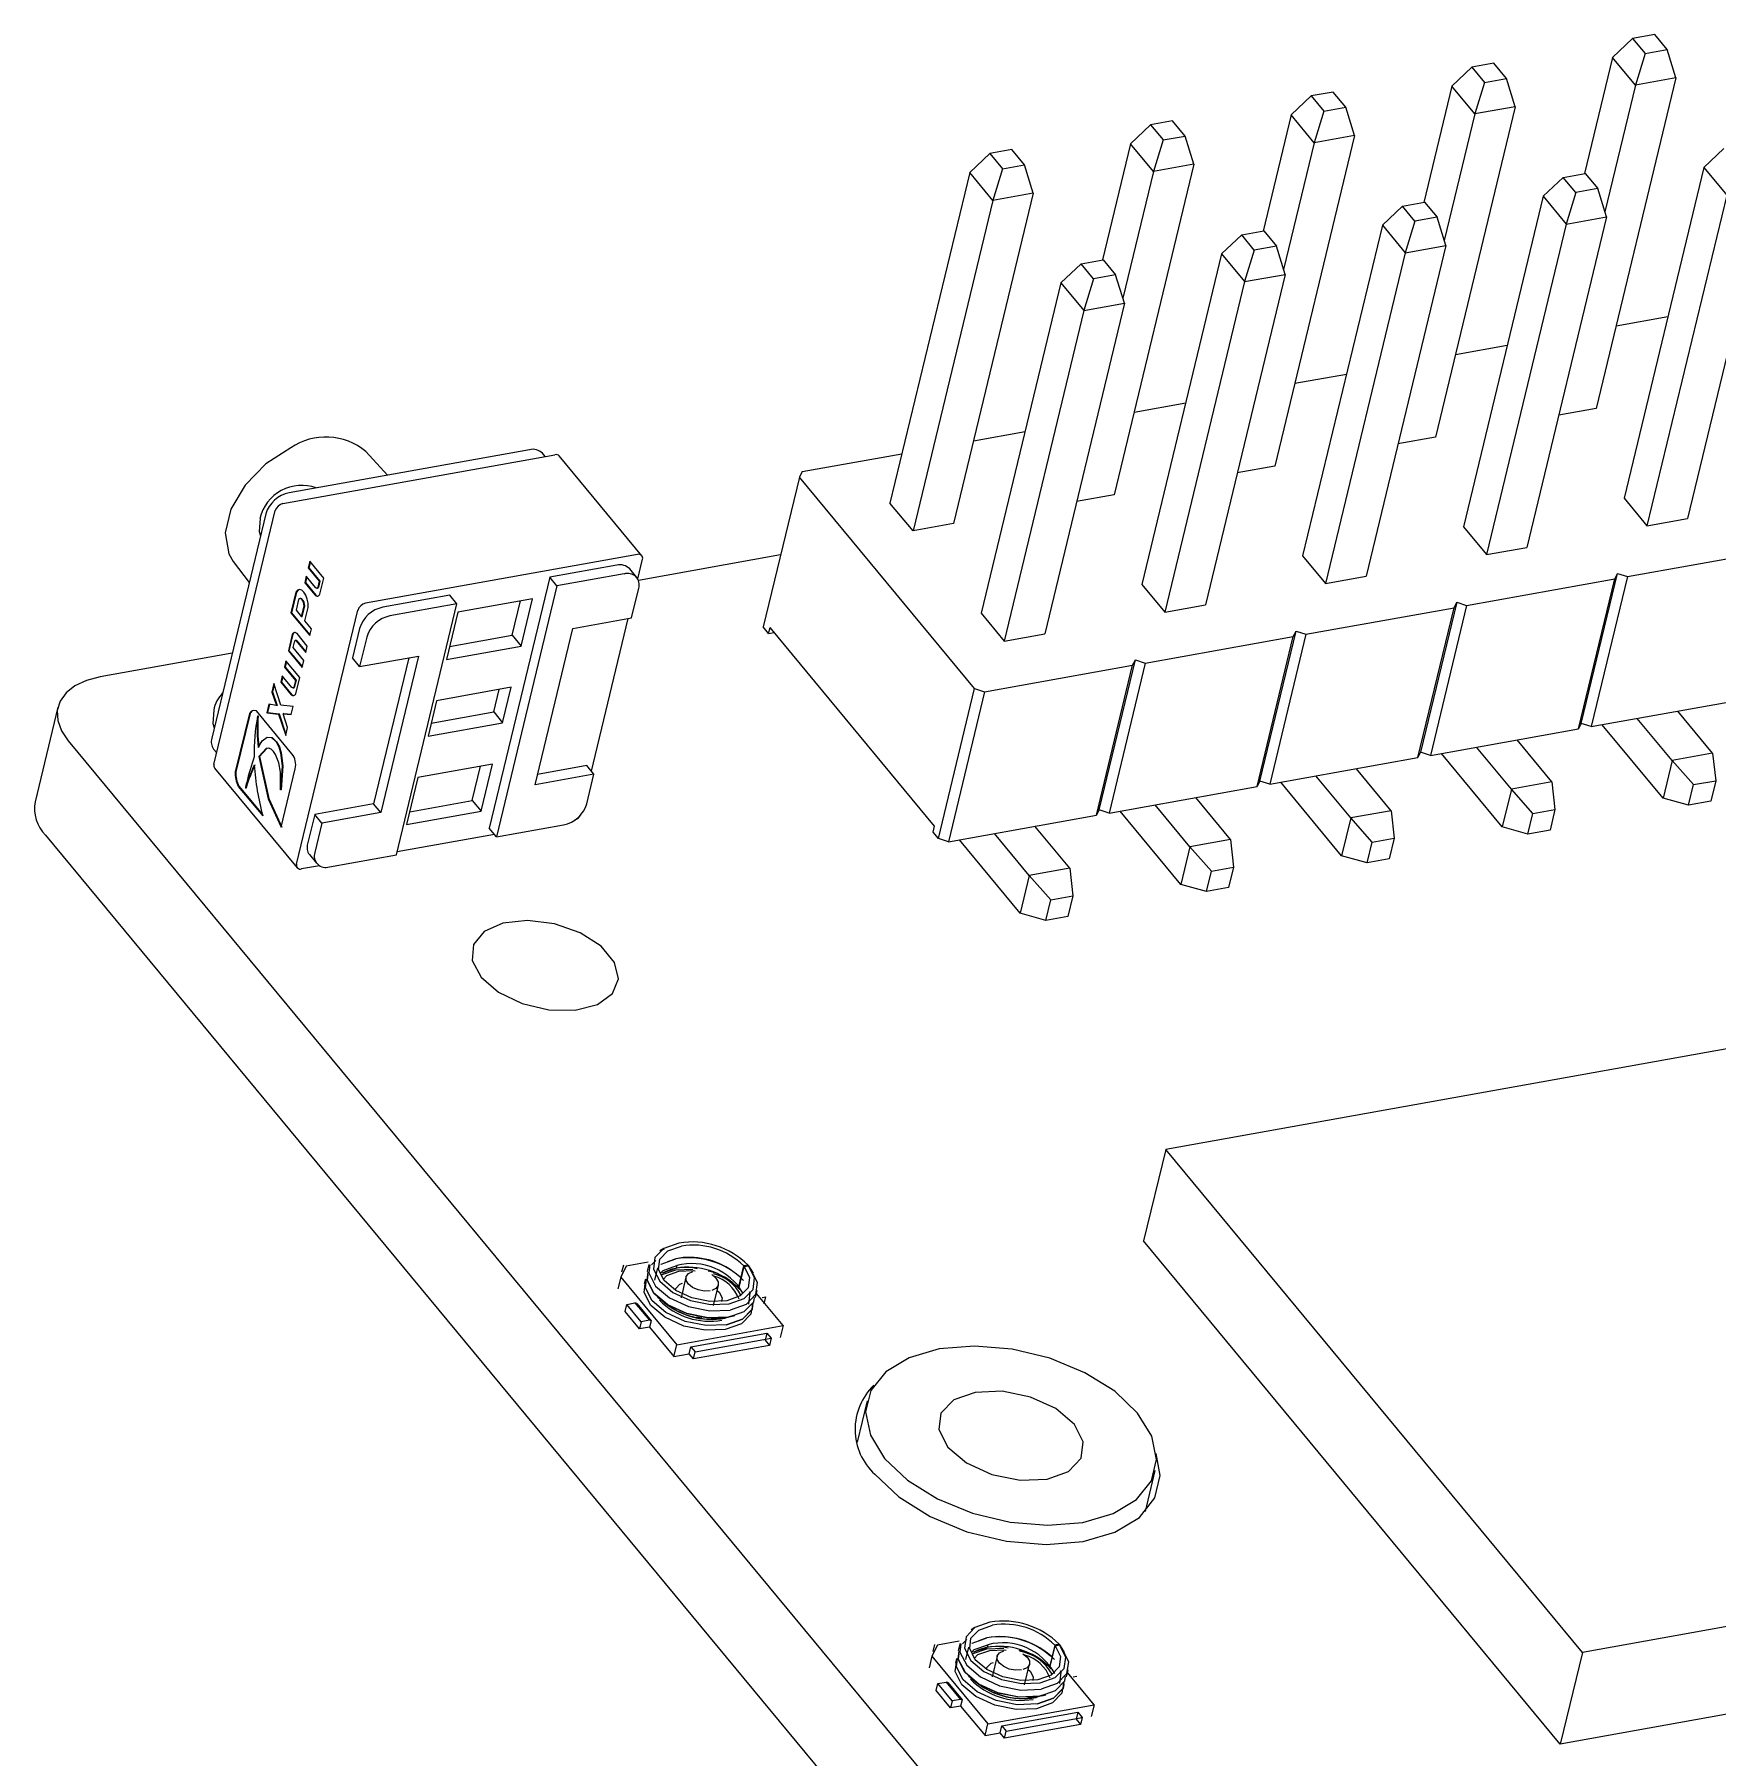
# Model space of a CAD drawing. Header units: millimetres. Extents: x 2 to 1109, y 2 to 430.
# Drawn here: x 225.29 to 247.99, y 195.71 to 218.96 of the extents above; entities that cross this region are included whole.
import ezdxf

# ---------------------------------------------------------------- set-up
doc = ezdxf.new("R2010")
doc.units = ezdxf.units.MM
doc.header["$LTSCALE"] = 0.5
doc.layers.add('几何体', color=7, linetype='Continuous')

msp = doc.modelspace()

# ---------------------------------------------------------------- linework, layer by layer
at = {"layer": '几何体'}
for p, q in [((246.845, 218.908), (246.574, 218.652)), ((247.143, 218.961), (246.845, 218.908)), ((246.845, 218.908), (247.014, 218.704)), ((247.312, 218.757), (247.143, 218.961)), ((244.975, 218.573), (244.678, 218.519)), ((245.144, 218.369), (244.975, 218.573)), ((246.574, 218.652), (246.196, 217.085)), ((246.884, 218.278), (246.574, 218.652)), ((247.014, 218.704), (246.884, 218.278)), ((247.014, 218.704), (247.312, 218.757)), ((247.43, 218.376), (247.312, 218.757)), ((244.678, 218.519), (244.406, 218.264)), ((244.678, 218.519), (244.847, 218.315)), ((244.847, 218.315), (244.716, 217.889)), ((244.847, 218.315), (245.144, 218.369)), ((245.262, 217.987), (245.144, 218.369)), ((247.43, 218.376), (246.355, 213.916)), ((247.43, 218.376), (246.884, 218.278)), ((242.51, 218.131), (242.238, 217.875)), ((242.807, 218.184), (242.51, 218.131)), ((242.51, 218.131), (242.679, 217.927)), ((242.976, 217.98), (242.807, 218.184)), ((244.406, 218.264), (244.028, 216.696)), ((244.716, 217.889), (244.406, 218.264)), ((246.884, 218.278), (246.472, 216.569)), ((242.238, 217.875), (241.86, 216.308)), ((242.548, 217.501), (242.238, 217.875)), ((242.679, 217.927), (242.548, 217.501)), ((242.679, 217.927), (242.976, 217.98)), ((243.094, 217.599), (242.976, 217.98)), ((245.262, 217.987), (244.187, 213.527)), ((244.716, 217.889), (244.304, 216.18)), ((245.262, 217.987), (244.716, 217.889)), ((240.342, 217.742), (240.07, 217.486)), ((240.64, 217.796), (240.342, 217.742)), ((240.342, 217.742), (240.511, 217.538)), ((240.809, 217.591), (240.64, 217.796)), ((243.094, 217.599), (242.019, 213.138)), ((243.094, 217.599), (242.548, 217.501)), ((238.472, 217.407), (238.174, 217.354)), ((238.641, 217.203), (238.472, 217.407)), ((240.07, 217.486), (239.693, 215.919)), ((240.38, 217.112), (240.07, 217.486)), ((240.511, 217.538), (240.38, 217.112)), ((240.511, 217.538), (240.809, 217.591)), ((240.927, 217.21), (240.809, 217.591)), ((242.548, 217.501), (242.136, 215.792)), ((248.076, 217.422), (247.804, 217.166)), ((238.174, 217.354), (237.902, 217.098)), ((238.174, 217.354), (238.343, 217.15)), ((238.343, 217.15), (238.213, 216.723)), ((238.343, 217.15), (238.641, 217.203)), ((238.759, 216.821), (238.641, 217.203)), ((240.927, 217.21), (239.852, 212.75)), ((240.927, 217.21), (240.38, 217.112)), ((247.804, 217.166), (246.729, 212.706)), ((247.804, 217.166), (248.114, 216.792)), ((237.902, 217.098), (236.827, 212.638)), ((238.213, 216.723), (237.902, 217.098)), ((240.38, 217.112), (239.968, 215.403)), ((245.908, 217.033), (245.637, 216.778)), ((245.908, 217.033), (246.206, 217.087)), ((246.077, 216.829), (245.908, 217.033)), ((246.206, 217.087), (246.375, 216.883)), ((238.213, 216.723), (237.138, 212.263)), ((238.759, 216.821), (237.684, 212.361)), ((238.759, 216.821), (238.213, 216.723)), ((243.74, 216.645), (244.038, 216.698)), ((244.038, 216.698), (244.207, 216.494)), ((245.637, 216.778), (244.562, 212.318)), ((245.637, 216.778), (245.947, 216.403)), ((246.077, 216.829), (245.947, 216.403)), ((246.375, 216.883), (246.077, 216.829)), ((246.493, 216.501), (246.375, 216.883)), ((248.114, 216.792), (247.039, 212.332)), ((248.661, 216.89), (247.586, 212.43)), ((243.74, 216.645), (243.469, 216.389)), ((243.909, 216.441), (243.74, 216.645)), ((243.909, 216.441), (243.779, 216.015)), ((244.207, 216.494), (243.909, 216.441)), ((244.325, 216.113), (244.207, 216.494)), ((246.493, 216.501), (245.418, 212.041)), ((245.947, 216.403), (246.493, 216.501)), ((241.573, 216.256), (241.301, 216)), ((241.573, 216.256), (241.87, 216.31)), ((241.742, 216.052), (241.573, 216.256)), ((241.87, 216.31), (242.039, 216.105)), ((243.469, 216.389), (242.394, 211.929)), ((243.469, 216.389), (243.779, 216.015)), ((245.947, 216.403), (244.872, 211.943)), ((241.301, 216), (240.226, 211.54)), ((241.301, 216), (241.611, 215.626)), ((241.742, 216.052), (241.611, 215.626)), ((242.039, 216.105), (241.742, 216.052)), ((242.157, 215.724), (242.039, 216.105)), ((243.779, 216.015), (242.704, 211.555)), ((244.325, 216.113), (243.25, 211.652)), ((243.779, 216.015), (244.325, 216.113)), ((239.405, 215.868), (239.133, 215.612)), ((239.405, 215.868), (239.702, 215.921)), ((239.574, 215.664), (239.405, 215.868)), ((239.702, 215.921), (239.871, 215.717)), ((239.133, 215.612), (238.058, 211.152)), ((239.133, 215.612), (239.443, 215.237)), ((239.574, 215.664), (239.443, 215.237)), ((239.871, 215.717), (239.574, 215.664)), ((239.989, 215.335), (239.871, 215.717)), ((241.611, 215.626), (240.536, 211.166)), ((242.157, 215.724), (241.082, 211.264)), ((241.611, 215.626), (242.157, 215.724)), ((239.989, 215.335), (238.914, 210.875)), ((239.443, 215.237), (239.989, 215.335)), ((239.443, 215.237), (238.368, 210.777)), ((246.624, 215.032), (247.32, 215.157)), ((244.456, 214.644), (245.152, 214.768)), ((242.289, 214.255), (242.984, 214.38)), ((240.121, 213.866), (240.817, 213.991)), ((246.355, 213.916), (245.848, 213.825)), ((237.953, 213.478), (238.649, 213.603)), ((244.187, 213.527), (243.68, 213.436)), ((228.638, 212.632), (232.308, 213.29)), ((231.964, 213.358), (228.721, 212.777)), ((230.047, 213.015), (229.757, 213.334)), ((232.175, 213.266), (232.138, 213.311)), ((233.481, 211.929), (232.366, 213.274)), ((235.642, 213.064), (236.988, 213.305)), ((235.605, 212.99), (235.117, 210.967)), ((235.642, 213.064), (235.605, 212.99)), ((237.969, 210.135), (235.605, 212.99)), ((242.019, 213.138), (241.512, 213.048)), ((239.852, 212.75), (239.344, 212.659)), ((228.407, 212.492), (227.678, 209.466)), ((227.708, 209.113), (228.534, 212.537)), ((237.138, 212.263), (236.827, 212.638)), ((246.729, 212.706), (247.039, 212.332)), ((237.684, 212.361), (237.138, 212.263)), ((244.562, 212.318), (244.872, 211.943)), ((247.039, 212.332), (247.586, 212.43)), ((244.872, 211.943), (245.418, 212.041)), ((227.968, 211.852), (228.184, 211.565)), ((229.001, 211.853), (228.98, 211.765)), ((229.008, 211.845), (228.989, 211.767)), ((229.188, 211.627), (229.001, 211.853)), ((233.423, 211.944), (229.753, 211.287)), ((233.143, 211.799), (232.238, 211.637)), ((233.425, 211.617), (233.489, 211.88)), ((235.352, 211.94), (233.435, 211.596)), ((242.394, 211.929), (242.704, 211.555)), ((246.774, 211.646), (248.771, 212.004)), ((228.953, 211.651), (228.932, 211.564)), ((228.941, 211.566), (228.932, 211.564)), ((228.932, 211.564), (229.072, 211.395)), ((228.959, 211.644), (228.941, 211.566)), ((228.941, 211.566), (229.081, 211.396)), ((229.079, 211.499), (228.953, 211.651)), ((228.989, 211.767), (228.98, 211.765)), ((228.98, 211.765), (229.129, 211.586)), ((228.989, 211.767), (229.138, 211.587)), ((229.129, 211.586), (229.109, 211.502)), ((229.138, 211.587), (229.117, 211.503)), ((229.138, 211.587), (229.129, 211.586)), ((229.136, 211.41), (229.188, 211.627)), ((232.238, 211.637), (231.422, 208.252)), ((232.335, 211.52), (232.238, 211.637)), ((233.24, 211.682), (232.335, 211.52)), ((233.413, 211.634), (233.316, 211.751)), ((242.704, 211.555), (243.25, 211.652)), ((244.606, 211.257), (246.604, 211.615)), ((246.116, 209.592), (246.604, 211.615)), ((246.153, 209.666), (246.64, 211.689)), ((246.774, 211.646), (246.287, 209.623)), ((246.604, 211.615), (246.64, 211.689)), ((246.64, 211.689), (246.774, 211.646)), ((228.813, 211.435), (228.746, 211.157)), ((228.822, 211.437), (228.755, 211.159)), ((228.822, 211.437), (228.813, 211.435)), ((228.85, 211.34), (228.815, 211.193)), ((228.874, 211.351), (228.865, 211.349)), ((229.081, 211.396), (229.072, 211.395)), ((229.096, 211.49), (229.105, 211.492)), ((229.117, 211.503), (229.109, 211.502)), ((230.89, 211.395), (229.985, 211.233)), ((230.986, 211.278), (230.89, 211.395)), ((232.005, 211.347), (230.998, 211.167)), ((232.335, 211.52), (231.519, 208.135)), ((231.851, 210.71), (232.005, 211.347)), ((233.342, 211.091), (233.438, 211.489)), ((240.226, 211.54), (240.536, 211.166)), ((228.755, 211.159), (228.746, 211.157)), ((228.746, 211.157), (229.001, 210.85)), ((228.755, 211.159), (229.003, 210.859)), ((228.815, 211.193), (228.889, 211.104)), ((228.823, 207.767), (229.648, 211.192)), ((228.889, 211.104), (228.923, 211.252)), ((228.898, 211.105), (228.889, 211.104)), ((228.898, 211.105), (228.932, 211.253)), ((228.932, 211.253), (228.923, 211.252)), ((228.934, 211.05), (228.978, 211.232)), ((230.986, 211.278), (230.082, 211.116)), ((230.171, 207.893), (230.986, 211.278)), ((230.998, 211.167), (230.844, 210.53)), ((231.73, 210.857), (231.841, 211.318)), ((232.548, 210.948), (233.342, 211.091)), ((238.058, 211.152), (238.368, 210.777)), ((240.536, 211.166), (241.082, 211.264)), ((242.439, 210.869), (244.436, 211.227)), ((243.948, 209.204), (244.436, 211.227)), ((244.473, 211.3), (243.985, 209.278)), ((244.606, 211.257), (244.119, 209.234)), ((244.436, 211.227), (244.473, 211.3)), ((244.473, 211.3), (244.606, 211.257)), ((228.764, 210.866), (228.711, 210.646)), ((228.772, 210.868), (228.719, 210.647)), ((228.772, 210.868), (228.764, 210.866)), ((228.967, 210.71), (228.829, 210.877)), ((229.023, 210.942), (228.934, 211.05)), ((229.001, 210.85), (229.023, 210.942)), ((229.671, 210.948), (229.575, 210.55)), ((230.887, 210.705), (231.73, 210.857)), ((231.73, 210.857), (231.851, 210.71)), ((232.04, 208.838), (232.548, 210.948)), ((232.8, 209.021), (233.297, 211.083)), ((235.19, 210.879), (235.117, 210.967)), ((235.19, 210.879), (235.209, 210.959)), ((235.19, 210.879), (235.264, 210.892)), ((237.428, 208.279), (235.209, 210.959)), ((238.368, 210.777), (238.914, 210.875)), ((241.817, 208.889), (242.305, 210.912)), ((242.439, 210.869), (241.951, 208.846)), ((242.268, 210.838), (242.305, 210.912)), ((242.305, 210.912), (242.439, 210.869)), ((228.719, 210.647), (228.711, 210.646)), ((228.711, 210.646), (228.898, 210.42)), ((228.719, 210.647), (228.9, 210.429)), ((228.776, 210.689), (228.798, 210.78)), ((228.92, 210.514), (228.776, 210.689)), ((228.812, 210.786), (228.804, 210.784)), ((228.826, 210.779), (228.817, 210.778)), ((228.817, 210.778), (228.946, 210.622)), ((228.826, 210.779), (228.948, 210.631)), ((228.946, 210.622), (228.967, 210.71)), ((229.768, 210.831), (229.672, 210.433)), ((230.844, 210.53), (231.851, 210.71)), ((240.271, 210.48), (242.268, 210.838)), ((241.78, 208.815), (242.268, 210.838)), ((227.955, 210.614), (226.172, 210.295)), ((228.678, 210.511), (228.658, 210.426)), ((228.666, 210.427), (228.658, 210.426)), ((228.658, 210.426), (228.806, 210.246)), ((228.684, 210.503), (228.666, 210.427)), ((228.666, 210.427), (228.815, 210.248)), ((228.865, 210.285), (228.678, 210.511)), ((228.898, 210.42), (228.92, 210.514)), ((229.672, 210.433), (229.575, 210.55)), ((229.672, 210.433), (230.466, 210.575)), ((230.335, 210.552), (229.86, 208.582)), ((230.466, 210.575), (229.957, 208.465)), ((238.103, 210.092), (240.1, 210.45)), ((239.613, 208.427), (240.1, 210.45)), ((239.649, 208.5), (240.137, 210.523)), ((240.271, 210.48), (239.783, 208.457)), ((240.1, 210.45), (240.137, 210.523)), ((240.137, 210.523), (240.271, 210.48)), ((228.517, 210.206), (228.489, 210.089)), ((228.522, 210.191), (228.498, 210.091)), ((228.608, 209.911), (228.517, 210.206)), ((228.629, 210.309), (228.608, 210.221)), ((228.617, 210.223), (228.608, 210.221)), ((228.608, 210.221), (228.749, 210.052)), ((228.636, 210.301), (228.617, 210.223)), ((228.617, 210.223), (228.757, 210.053)), ((228.759, 210.152), (228.629, 210.309)), ((228.806, 210.246), (228.783, 210.149)), ((228.815, 210.248), (228.791, 210.151)), ((228.815, 210.248), (228.806, 210.246)), ((228.812, 210.066), (228.865, 210.285)), ((228.45, 209.925), (228.422, 209.81)), ((228.457, 209.924), (228.43, 209.812)), ((228.549, 209.907), (228.45, 209.925)), ((228.498, 210.091), (228.489, 210.089)), ((228.489, 210.089), (228.549, 209.907)), ((228.498, 210.091), (228.558, 209.909)), ((228.757, 210.053), (228.749, 210.052)), ((228.775, 210.144), (228.783, 210.145)), ((228.791, 210.151), (228.783, 210.149)), ((230.71, 209.972), (230.595, 209.494)), ((231.717, 210.153), (230.71, 209.972)), ((231.481, 209.821), (231.554, 210.123)), ((231.602, 209.675), (231.717, 210.153)), ((237.482, 208.112), (237.969, 210.135)), ((238.103, 210.092), (237.615, 208.069)), ((237.969, 210.135), (238.103, 210.092)), ((246.287, 209.623), (248.284, 209.981)), ((225.602, 209.884), (225.295, 208.61)), ((228.186, 209.801), (227.995, 209.011)), ((228.194, 209.802), (228.004, 209.013)), ((228.194, 209.802), (228.186, 209.801)), ((228.76, 209.257), (228.28, 209.835)), ((228.304, 209.766), (228.296, 209.764)), ((228.43, 209.812), (228.422, 209.81)), ((228.422, 209.81), (228.58, 209.793)), ((228.43, 209.812), (228.588, 209.794)), ((228.558, 209.909), (228.549, 209.907)), ((228.588, 209.794), (228.58, 209.793)), ((228.58, 209.793), (228.675, 209.505)), ((228.588, 209.794), (228.679, 209.52)), ((228.774, 209.896), (228.608, 209.911)), ((228.649, 209.799), (228.64, 209.797)), ((228.701, 209.613), (228.64, 209.797)), ((228.64, 209.797), (228.747, 209.788)), ((228.649, 209.799), (228.748, 209.79)), ((228.747, 209.788), (228.774, 209.896)), ((230.637, 209.67), (231.481, 209.821)), ((231.481, 209.821), (231.602, 209.675)), ((247.378, 209.167), (246.908, 209.734)), ((247.924, 209.265), (247.455, 209.832)), ((228.675, 209.505), (228.701, 209.613)), ((230.595, 209.494), (231.602, 209.675)), ((244.119, 209.234), (246.116, 209.592)), ((246.153, 209.666), (246.116, 209.592)), ((246.287, 209.623), (246.153, 209.666)), ((247.255, 208.658), (246.434, 209.649)), ((225.741, 209.431), (253.633, 175.75)), ((227.703, 209.32), (227.746, 209.268)), ((243.985, 209.278), (243.948, 209.204)), ((244.119, 209.234), (243.985, 209.278)), ((245.087, 208.269), (244.266, 209.261)), ((245.21, 208.779), (244.741, 209.346)), ((245.756, 208.877), (245.287, 209.444)), ((247.924, 209.265), (247.378, 209.167)), ((247.924, 209.265), (247.966, 208.893)), ((227.717, 209.064), (228.831, 207.719)), ((228.004, 209.013), (227.995, 209.011)), ((228.322, 209.22), (228.314, 209.219)), ((228.614, 208.265), (228.804, 209.054)), ((231.467, 209.117), (230.46, 208.937)), ((231.193, 208.626), (231.304, 209.088)), ((231.314, 208.48), (231.467, 209.117)), ((232.736, 209.097), (232.073, 208.978)), ((232.833, 208.98), (232.736, 209.097)), ((241.951, 208.846), (243.948, 209.204)), ((243.588, 208.488), (243.119, 209.055)), ((247.378, 209.167), (247.255, 208.658)), ((247.668, 208.84), (247.378, 209.167)), ((228.043, 208.818), (228.035, 208.817)), ((228.035, 208.817), (228.365, 208.418)), ((228.043, 208.818), (228.361, 208.435)), ((228.14, 208.793), (228.132, 208.791)), ((228.612, 208.77), (228.604, 208.769)), ((230.46, 208.937), (230.307, 208.3)), ((232.833, 208.98), (232.04, 208.838)), ((232.737, 208.582), (232.833, 208.98)), ((239.783, 208.457), (241.78, 208.815)), ((241.817, 208.889), (241.78, 208.815)), ((241.951, 208.846), (241.817, 208.889)), ((242.919, 207.881), (242.098, 208.872)), ((243.042, 208.39), (242.573, 208.957)), ((245.21, 208.779), (245.087, 208.269)), ((245.756, 208.877), (245.21, 208.779)), ((245.5, 208.451), (245.21, 208.779)), ((245.756, 208.877), (245.798, 208.505)), ((247.601, 208.562), (247.668, 208.84)), ((247.668, 208.84), (247.966, 208.893)), ((247.966, 208.893), (247.899, 208.615)), ((229.86, 208.582), (229.067, 208.439)), ((229.957, 208.465), (229.86, 208.582)), ((230.349, 208.475), (231.193, 208.626)), ((231.193, 208.626), (231.314, 208.48)), ((240.874, 208.002), (240.405, 208.569)), ((241.42, 208.1), (240.951, 208.667)), ((247.601, 208.562), (247.255, 208.658)), ((247.899, 208.615), (247.601, 208.562)), ((229.067, 208.439), (228.971, 208.041)), ((229.163, 208.322), (229.067, 208.439)), ((229.163, 208.322), (229.067, 207.924)), ((229.957, 208.465), (229.163, 208.322)), ((230.307, 208.3), (231.314, 208.48)), ((231.519, 208.135), (232.424, 208.297)), ((237.615, 208.069), (239.613, 208.427)), ((239.649, 208.5), (239.613, 208.427)), ((239.783, 208.457), (239.649, 208.5)), ((240.751, 207.492), (239.93, 208.484)), ((243.042, 208.39), (242.919, 207.881)), ((243.588, 208.488), (243.042, 208.39)), ((243.332, 208.063), (243.042, 208.39)), ((243.588, 208.488), (243.63, 208.116)), ((245.433, 208.173), (245.5, 208.451)), ((245.5, 208.451), (245.798, 208.505)), ((245.798, 208.505), (245.731, 208.227)), ((225.434, 208.157), (253.326, 174.476)), ((231.491, 208.169), (230.18, 207.934)), ((231.519, 208.135), (231.422, 208.252)), ((237.409, 208.2), (237.428, 208.279)), ((237.482, 208.112), (237.409, 208.2)), ((237.615, 208.069), (237.482, 208.112)), ((238.584, 207.104), (237.763, 208.095)), ((238.706, 207.613), (238.237, 208.18)), ((239.253, 207.711), (238.783, 208.278)), ((241.42, 208.1), (240.874, 208.002)), ((241.42, 208.1), (241.462, 207.727)), ((243.332, 208.063), (243.63, 208.116)), ((243.63, 208.116), (243.563, 207.838)), ((245.433, 208.173), (245.087, 208.269)), ((245.731, 208.227), (245.433, 208.173)), ((228.996, 207.896), (229.092, 207.779)), ((229.266, 207.731), (230.171, 207.893)), ((240.874, 208.002), (240.751, 207.492)), ((241.164, 207.674), (240.874, 208.002)), ((243.265, 207.785), (242.919, 207.881)), ((243.265, 207.785), (243.332, 208.063)), ((243.563, 207.838), (243.265, 207.785)), ((229.132, 207.746), (228.889, 207.703)), ((238.706, 207.613), (238.584, 207.104)), ((239.253, 207.711), (238.706, 207.613)), ((238.997, 207.286), (238.706, 207.613)), ((239.253, 207.711), (239.294, 207.339)), ((241.097, 207.396), (241.164, 207.674)), ((241.164, 207.674), (241.462, 207.727)), ((241.462, 207.727), (241.395, 207.45)), ((241.097, 207.396), (240.751, 207.492)), ((241.395, 207.45), (241.097, 207.396)), ((238.93, 207.008), (238.997, 207.286)), ((238.997, 207.286), (239.294, 207.339)), ((239.294, 207.339), (239.227, 207.061)), ((238.93, 207.008), (238.584, 207.104)), ((239.227, 207.061), (238.93, 207.008)), ((252.154, 205.998), (240.546, 203.917)), ((240.546, 203.917), (240.249, 202.683)), ((246.167, 197.131), (240.546, 203.917)), ((233.777, 202.583), (233.724, 202.551)), ((245.869, 195.896), (240.249, 202.683)), ((233.27, 202.344), (233.196, 202.196)), ((233.23, 202.357), (233.207, 202.261)), ((233.564, 202.397), (233.27, 202.344)), ((233.576, 202.366), (233.553, 202.27)), ((233.669, 202.421), (233.611, 202.362)), ((233.689, 202.32), (233.649, 202.153)), ((233.829, 202.405), (233.938, 202.444)), ((233.938, 202.443), (233.83, 202.404)), ((233.937, 202.296), (234.166, 202.305)), ((233.95, 202.351), (233.942, 202.316)), ((233.95, 202.351), (233.942, 202.316)), ((234.853, 202.346), (234.781, 202.048)), ((234.788, 202.039), (234.86, 202.338)), ((234.913, 202.357), (234.853, 202.346)), ((234.86, 202.338), (234.92, 202.348)), ((234.942, 202.309), (234.913, 202.357)), ((234.92, 202.348), (234.949, 202.3)), ((234.987, 202.247), (234.955, 202.299)), ((233.196, 202.196), (233.157, 202.037)), ((233.196, 202.196), (233.952, 201.284)), ((233.528, 202.167), (233.513, 202.103)), ((234.075, 202.195), (234.008, 201.916)), ((234.445, 201.811), (234.513, 202.089)), ((233.253, 201.732), (233.276, 201.827)), ((233.276, 201.827), (233.387, 201.847)), ((233.47, 201.593), (233.276, 201.827)), ((233.387, 201.847), (233.581, 201.613)), ((233.41, 201.84), (233.387, 201.847)), ((233.41, 201.84), (233.604, 201.606)), ((233.692, 201.927), (233.73, 201.891)), ((233.706, 201.919), (233.789, 201.849)), ((235.012, 201.919), (235.035, 202.014)), ((235.385, 201.541), (235.025, 201.976)), ((235.102, 201.919), (235.153, 201.929)), ((235.13, 201.833), (235.153, 201.929)), ((233.447, 201.498), (233.253, 201.732)), ((233.47, 201.593), (233.447, 201.498)), ((233.581, 201.613), (233.47, 201.593)), ((233.604, 201.606), (233.581, 201.613)), ((233.604, 201.606), (233.584, 201.522)), ((234.215, 201.659), (234.287, 201.645)), ((234.416, 201.634), (234.602, 201.641)), ((234.673, 201.666), (234.602, 201.641)), ((234.681, 201.662), (234.732, 201.677)), ((233.584, 201.522), (233.447, 201.498)), ((233.584, 201.522), (233.913, 201.125)), ((233.952, 201.284), (235.385, 201.541)), ((234.141, 201.257), (235.165, 201.44)), ((234.199, 201.187), (235.223, 201.37)), ((235.165, 201.44), (235.142, 201.345)), ((235.142, 201.345), (235.2, 201.275)), ((235.165, 201.44), (235.223, 201.37)), ((235.223, 201.37), (235.2, 201.275)), ((235.385, 201.541), (235.347, 201.382)), ((233.913, 201.125), (233.952, 201.284)), ((233.913, 201.125), (234.118, 201.161)), ((234.118, 201.161), (234.141, 201.257)), ((234.176, 201.091), (234.118, 201.161)), ((234.141, 201.257), (234.199, 201.187)), ((235.2, 201.275), (234.176, 201.091)), ((234.176, 201.091), (234.199, 201.187)), ((236.517, 200.525), (236.383, 199.969)), ((240.272, 199.032), (240.406, 199.588)), ((257.774, 199.211), (246.167, 197.131)), ((257.476, 197.977), (245.869, 195.896)), ((237.973, 197.468), (237.921, 197.436)), ((237.466, 197.229), (237.392, 197.081)), ((237.426, 197.241), (237.403, 197.146)), ((237.76, 197.282), (237.466, 197.229)), ((237.773, 197.251), (237.749, 197.155)), ((237.865, 197.306), (237.807, 197.247)), ((237.885, 197.205), (237.845, 197.038)), ((238.025, 197.29), (238.134, 197.329)), ((238.134, 197.327), (238.026, 197.289)), ((238.133, 197.181), (238.362, 197.189)), ((238.146, 197.236), (238.138, 197.2)), ((238.146, 197.236), (238.138, 197.2)), ((239.049, 197.231), (238.977, 196.933)), ((238.984, 196.924), (239.056, 197.223)), ((239.109, 197.242), (239.049, 197.231)), ((239.056, 197.223), (239.116, 197.233)), ((239.138, 197.194), (239.109, 197.242)), ((239.116, 197.233), (239.145, 197.185)), ((239.183, 197.132), (239.151, 197.184)), ((237.392, 197.081), (237.354, 196.922)), ((237.392, 197.081), (238.148, 196.169)), ((237.725, 197.051), (237.709, 196.988)), ((238.271, 197.08), (238.204, 196.801)), ((238.642, 196.696), (238.709, 196.974)), ((246.167, 197.131), (245.869, 195.896)), ((237.45, 196.617), (237.473, 196.712)), ((237.473, 196.712), (237.584, 196.732)), ((237.666, 196.478), (237.473, 196.712)), ((237.584, 196.732), (237.777, 196.498)), ((237.606, 196.725), (237.584, 196.732)), ((237.606, 196.725), (237.8, 196.491)), ((237.888, 196.812), (237.926, 196.776)), ((237.903, 196.804), (237.985, 196.734)), ((239.208, 196.803), (239.231, 196.899)), ((239.582, 196.426), (239.221, 196.86)), ((239.298, 196.804), (239.349, 196.813)), ((237.643, 196.383), (237.45, 196.617)), ((237.666, 196.478), (237.643, 196.383)), ((237.777, 196.498), (237.666, 196.478)), ((237.8, 196.491), (237.777, 196.498)), ((237.8, 196.491), (237.78, 196.407)), ((238.691, 196.522), (238.798, 196.526)), ((238.869, 196.551), (238.798, 196.526)), ((238.877, 196.546), (238.928, 196.562)), ((237.78, 196.407), (237.643, 196.383)), ((237.78, 196.407), (238.109, 196.009)), ((238.148, 196.169), (239.582, 196.426)), ((238.337, 196.142), (239.361, 196.325)), ((238.395, 196.071), (239.42, 196.255)), ((239.361, 196.325), (239.338, 196.23)), ((239.338, 196.23), (239.396, 196.159)), ((239.361, 196.325), (239.42, 196.255)), ((239.42, 196.255), (239.396, 196.159)), ((239.582, 196.426), (239.543, 196.266)), ((238.109, 196.009), (238.148, 196.169)), ((238.109, 196.009), (238.314, 196.046)), ((238.314, 196.046), (238.337, 196.142)), ((238.372, 195.976), (238.314, 196.046)), ((238.337, 196.142), (238.395, 196.071)), ((239.396, 196.159), (238.372, 195.976)), ((238.372, 195.976), (238.395, 196.071))]:
    msp.add_line(p, q, dxfattribs=at)
at = {"layer": '几何体', "flags": 128}
for points in [[(228.743, 213.382), (228.407, 213.167), (228.127, 212.88), (227.937, 212.557), (227.861, 212.236), (227.908, 211.956), (227.968, 211.852)], [(228.329, 212.432), (228.318, 212.254), (228.336, 212.195)], [(228.978, 211.232), (228.977, 211.287), (228.966, 211.344), (228.947, 211.396), (228.922, 211.437), (228.892, 211.463), (228.863, 211.472), (228.835, 211.462), (228.813, 211.435)], [(228.86, 211.472), (228.844, 211.464), (228.822, 211.437)], [(228.923, 211.252), (228.921, 211.275), (228.915, 211.297), (228.906, 211.318), (228.896, 211.334), (228.884, 211.345), (228.872, 211.35), (228.86, 211.348), (228.85, 211.34)], [(228.932, 211.253), (228.929, 211.276), (228.923, 211.299), (228.915, 211.319), (228.904, 211.335), (228.892, 211.346), (228.88, 211.351), (228.874, 211.351)], [(229.109, 211.502), (229.106, 211.497), (229.103, 211.493), (229.099, 211.491), (229.095, 211.49), (229.091, 211.491), (229.087, 211.492), (229.083, 211.495), (229.079, 211.499)], [(228.798, 210.78), (228.8, 210.782), (228.802, 210.784), (228.804, 210.784), (228.807, 210.784), (228.809, 210.783), (228.812, 210.782), (228.815, 210.78), (228.817, 210.778)], [(226.172, 210.295), (225.989, 210.247), (225.833, 210.174), (225.713, 210.08), (225.632, 209.968), (225.594, 209.842), (225.6, 209.707), (225.649, 209.568), (225.741, 209.431)], [(228.783, 210.149), (228.78, 210.146), (228.778, 210.145), (228.775, 210.144), (228.772, 210.144), (228.769, 210.145), (228.765, 210.146), (228.762, 210.149), (228.759, 210.152)], [(227.705, 209.843), (227.694, 209.666), (227.712, 209.607)], [(228.303, 209.343), (228.357, 209.43), (228.425, 209.481), (228.485, 209.475), (228.545, 209.417), (228.582, 209.349), (228.607, 209.267), (228.627, 209.092), (228.604, 208.769)], [(228.48, 209.478), (228.493, 209.476), (228.553, 209.418), (228.591, 209.351), (228.615, 209.268), (228.636, 209.093), (228.612, 208.77)], [(228.604, 208.769), (228.605, 209.008), (228.583, 209.133), (228.539, 209.246), (228.51, 209.289), (228.478, 209.319), (228.445, 209.332), (228.414, 209.328), (228.314, 209.219)], [(228.452, 209.333), (228.423, 209.329), (228.322, 209.22)], [(228.314, 209.219), (228.439, 208.65), (228.614, 208.265)], [(228.322, 209.22), (228.448, 208.652), (228.622, 208.266)], [(231.311, 206.244), (231.546, 206.041), (231.866, 205.886), (232.227, 205.8), (232.581, 205.796), (232.88, 205.872), (233.083, 206.02), (233.164, 206.219), (233.11, 206.442), (232.931, 206.659), (232.649, 206.841), (232.302, 206.963), (231.938, 207.009), (231.606, 206.972), (231.351, 206.858), (231.207, 206.682), (231.193, 206.468), (231.311, 206.244)], [(233.98, 202.655), (233.777, 202.583), (233.657, 202.46), (233.637, 202.304), (233.721, 202.139), (233.897, 201.99), (234.136, 201.88), (234.404, 201.826), (234.658, 201.836)], [(234.624, 201.877), (234.395, 201.868), (234.155, 201.917), (233.939, 202.016), (233.781, 202.149), (233.705, 202.298), (233.723, 202.438), (233.831, 202.549), (234.014, 202.614)], [(233.779, 202.571), (233.725, 202.551), (233.724, 202.551)], [(234.646, 201.656), (234.373, 201.645), (234.087, 201.703), (233.83, 201.82), (233.642, 201.98), (233.552, 202.156), (233.566, 202.268)], [(233.589, 202.363), (233.575, 202.252), (233.665, 202.075), (233.853, 201.916), (234.11, 201.799), (234.396, 201.741), (234.669, 201.751)], [(233.731, 202.248), (233.768, 202.287), (233.95, 202.351)], [(233.734, 202.366), (233.739, 202.372), (233.938, 202.443)], [(233.745, 202.221), (233.754, 202.231), (233.937, 202.296)], [(233.761, 202.251), (233.763, 202.253), (233.942, 202.316)], [(233.975, 202.271), (233.812, 202.213), (233.771, 202.17)], [(234.199, 202.274), (234.178, 202.279), (233.975, 202.271)], [(234.403, 202.011), (234.324, 202.007), (234.241, 202.023), (234.165, 202.056), (234.108, 202.101), (234.077, 202.152), (234.077, 202.202), (234.108, 202.243), (234.166, 202.27)], [(234.86, 202.338), (234.933, 202.19), (234.914, 202.051), (234.806, 201.941), (234.624, 201.877)], [(234.658, 201.836), (234.86, 201.908), (234.98, 202.03), (235.001, 202.185), (234.92, 202.348)], [(234.949, 202.3), (235.037, 202.125), (235.014, 201.959), (234.885, 201.828), (234.669, 201.751)], [(234.605, 201.488), (234.333, 201.478), (234.046, 201.536), (233.79, 201.653), (233.602, 201.812), (233.512, 201.989), (233.53, 202.139)], [(234.621, 201.552), (234.348, 201.542), (234.062, 201.599), (233.805, 201.717), (233.617, 201.876), (233.527, 202.053), (233.541, 202.164)], [(233.562, 202.231), (233.553, 202.156), (233.643, 201.98), (233.831, 201.821), (234.087, 201.704), (234.373, 201.646), (234.645, 201.656)], [(233.935, 202.018), (233.938, 202.042), (233.994, 202.1), (234.028, 202.112)], [(234.423, 202.229), (234.48, 202.183), (234.511, 202.132), (234.511, 202.083), (234.48, 202.042), (234.422, 202.015)], [(234.495, 202.017), (234.523, 201.993), (234.562, 201.916), (234.556, 201.868)], [(234.976, 201.843), (234.965, 201.76), (234.836, 201.629), (234.62, 201.553)], [(234.621, 201.552), (234.837, 201.629), (234.966, 201.76), (234.977, 201.843)], [(234.974, 201.818), (234.966, 201.76), (234.837, 201.629), (234.621, 201.552)], [(234.646, 201.656), (234.862, 201.732), (234.991, 201.863), (234.999, 201.921)], [(234.928, 202.001), (234.937, 201.982), (234.917, 201.831)], [(234.959, 201.754), (234.951, 201.696), (234.822, 201.565), (234.605, 201.488)], [(236.754, 199.75), (237.063, 199.458), (237.468, 199.206), (237.94, 199.013), (238.447, 198.89), (238.956, 198.847), (239.43, 198.886), (239.839, 199.005), (240.154, 199.196), (240.354, 199.445), (240.424, 199.736), (240.361, 200.049), (240.168, 200.362), (239.859, 200.655), (239.455, 200.906), (238.983, 201.1), (238.476, 201.223), (237.967, 201.266), (237.492, 201.226), (237.084, 201.107), (236.769, 200.917), (236.569, 200.667), (236.499, 200.376), (236.562, 200.064), (236.754, 199.75)], [(237.608, 199.903), (237.858, 199.691), (238.2, 199.534), (238.582, 199.457), (238.946, 199.471), (239.236, 199.574), (239.407, 199.751), (239.435, 199.974), (239.315, 200.209), (239.064, 200.421), (238.722, 200.578), (238.34, 200.655), (237.977, 200.641), (237.687, 200.538), (237.515, 200.362), (237.487, 200.139), (237.608, 199.903)], [(236.621, 199.536), (236.945, 199.229), (237.37, 198.965), (237.865, 198.761), (238.398, 198.633), (238.932, 198.587), (239.431, 198.629), (239.86, 198.754), (240.191, 198.954), (240.4, 199.216), (240.474, 199.521), (240.42, 199.817)], [(238.176, 197.54), (237.973, 197.468), (237.853, 197.344), (237.833, 197.188), (237.918, 197.023), (238.093, 196.875), (238.332, 196.765), (238.6, 196.711), (238.854, 196.721)], [(238.82, 196.762), (238.591, 196.753), (238.351, 196.802), (238.135, 196.9), (237.977, 197.034), (237.902, 197.183), (237.919, 197.323), (238.027, 197.434), (238.21, 197.499)], [(238.842, 196.54), (238.569, 196.53), (238.283, 196.588), (238.026, 196.705), (237.838, 196.864), (237.748, 197.041), (237.762, 197.152)], [(237.785, 197.248), (237.771, 197.137), (237.862, 196.96), (238.049, 196.801), (238.306, 196.683), (238.592, 196.625), (238.865, 196.636)], [(237.927, 197.133), (237.964, 197.171), (238.146, 197.236)], [(237.93, 197.251), (237.936, 197.257), (238.134, 197.327)], [(237.941, 197.106), (237.951, 197.116), (238.133, 197.181)], [(237.958, 197.136), (237.959, 197.138), (238.138, 197.2)], [(238.171, 197.155), (238.009, 197.098), (237.967, 197.055)], [(238.395, 197.159), (238.374, 197.163), (238.171, 197.155)], [(238.599, 196.895), (238.52, 196.892), (238.437, 196.908), (238.361, 196.941), (238.304, 196.986), (238.273, 197.037), (238.273, 197.086), (238.304, 197.128), (238.362, 197.154)], [(239.056, 197.223), (239.129, 197.075), (239.11, 196.936), (239.002, 196.826), (238.82, 196.762)], [(238.854, 196.721), (239.056, 196.792), (239.176, 196.915), (239.197, 197.069), (239.116, 197.233)], [(239.145, 197.185), (239.233, 197.009), (239.21, 196.844), (239.081, 196.713), (238.865, 196.636)], [(238.802, 196.373), (238.529, 196.363), (238.243, 196.421), (237.986, 196.538), (237.798, 196.697), (237.708, 196.874), (237.727, 197.024)], [(238.817, 196.437), (238.544, 196.426), (238.258, 196.484), (238.001, 196.602), (237.814, 196.761), (237.723, 196.938), (237.737, 197.049)], [(237.758, 197.115), (237.749, 197.041), (237.839, 196.865), (238.027, 196.706), (238.283, 196.588), (238.569, 196.531), (238.841, 196.541)], [(238.132, 196.903), (238.135, 196.927), (238.191, 196.985), (238.224, 196.996)], [(238.619, 197.113), (238.676, 197.068), (238.707, 197.017), (238.707, 196.968), (238.676, 196.926), (238.618, 196.9)], [(238.691, 196.901), (238.72, 196.878), (238.759, 196.801), (238.753, 196.753)], [(239.172, 196.728), (239.161, 196.645), (239.032, 196.514), (238.817, 196.437)], [(238.817, 196.437), (239.033, 196.514), (239.162, 196.645), (239.173, 196.727)], [(239.17, 196.703), (239.162, 196.645), (239.033, 196.514), (238.817, 196.437)], [(238.842, 196.54), (239.058, 196.617), (239.187, 196.748), (239.195, 196.806)], [(239.124, 196.886), (239.134, 196.867), (239.113, 196.715)], [(239.155, 196.639), (239.147, 196.581), (239.018, 196.45), (238.802, 196.373)]]:
    msp.add_lwpolyline(points, dxfattribs=at)
at = {"layer": '几何体'}
for centre, radius, start, end in [((229.218, 212.694), 0.836, 49.8815, 124.6355), ((232.011, 213.187), 0.177, 44.14, 105.1786), ((232.324, 213.235), 0.0578, 43.3885, 105.9301), ((228.889, 212.303), 0.575, 69.7366, 167.0941), ((228.804, 212.371), 0.415, 101.536, 162.9526), ((228.666, 212.497), 0.138, 101.536, 162.9526), ((233.189, 211.628), 0.177, 44.14, 105.1786), ((233.44, 211.896), 0.0517, 342.5544, 109.0297), ((233.29, 211.535), 0.155, 342.5544, 109.0297), ((229.1, 211.422), 0.0383, 224.8093, 342.5947), ((229.111, 211.428), 0.0431, 226.4425, 269.5867), ((229.1, 211.509), 0.0178, 284.8187, 340.6431), ((229.78, 211.151), 0.138, 101.536, 162.9526), ((230.068, 210.827), 0.415, 101.536, 162.9526), ((230.165, 210.71), 0.415, 101.536, 162.9526), ((228.799, 210.853), 0.0381, 39.2061, 159.9055), ((228.813, 210.85), 0.0448, 111.5488, 156.8231), ((228.813, 210.771), 0.0148, 33.7668, 94.0791), ((228.148, 209.762), 0.451, 135.7352, 169.5932), ((228.775, 210.082), 0.0401, 228.4868, 337.1222), ((228.786, 210.087), 0.0446, 229.9806, 270.6275), ((228.781, 210.158), 0.0127, 282.2612, 325.6598), ((228.251, 209.769), 0.0725, 65.9178, 154.0505), ((228.268, 209.761), 0.0842, 107.0132, 150.8349), ((230.776, 209.283), 2.526, 169.0182, 181.5875), ((230.811, 209.598), 2.521, 176.219, 185.7978), ((230.82, 209.6), 2.521, 176.219, 185.7978), ((227.833, 209.417), 0.162, 162.6541, 216.8398), ((228.559, 209.107), 0.251, 347.9487, 36.7608), ((227.76, 209.097), 0.054, 162.6541, 216.8398), ((228.361, 208.985), 0.367, 175.8327, 207.1848), ((228.37, 208.986), 0.367, 175.8327, 207.1848), ((230.471, 208.072), 2.448, 155.0734, 162.915), ((230.48, 208.074), 2.448, 155.0734, 162.915), ((231.66, 208.028), 3.61, 160.8304, 166.5524), ((231.852, 209.349), 3.609, 183.898, 194.9555), ((232.148, 207.904), 4.114, 166.4524, 167.5395), ((225.799, 208.517), 0.513, 169.5312, 224.5412), ((232.341, 208.704), 0.415, 281.536, 342.9526), ((232.527, 208.502), 0.145, 292.1958, 331.823), ((229.125, 207.993), 0.162, 162.6541, 216.8398), ((229.215, 207.878), 0.155, 162.5544, 289.0297), ((228.872, 207.752), 0.0517, 162.5544, 289.0297), ((234.158, 201.603), 1.067, 44.9691, 99.5934), ((234.174, 201.667), 0.961, 45.0148, 99.5873), ((234.066, 201.668), 0.659, 75.8777, 117.5546), ((234.125, 201.469), 0.993, 54.7447, 100.8613), ((234.125, 201.467), 0.993, 54.7944, 100.8607), ((234.112, 201.414), 1.044, 44.9781, 99.5922), ((234.102, 201.368), 0.961, 45.0148, 99.5873), ((234.153, 201.579), 0.799, 30.1618, 104.7168), ((234.221, 201.527), 0.766, 41.2415, 78.3392), ((234.331, 201.706), 0.544, 26.8942, 77.85), ((234.322, 201.727), 0.499, 20.1202, 75.1822), ((234.785, 202.036), 0.0129, 342.5294, 108.92), ((234.792, 202.027), 0.0129, 342.5501, 108.8993), ((234.425, 202.654), 1.026, 225.663, 279.9186), ((234.4, 202.558), 0.958, 224.5566, 279.6499), ((234.422, 202.634), 1.009, 227.3134, 280.2636), ((237.181, 200.142), 0.825, 133.9245, 227.2728), ((238.354, 196.488), 1.067, 44.9691, 99.5934), ((238.37, 196.552), 0.961, 45.0148, 99.5873), ((238.262, 196.552), 0.659, 75.8777, 117.5546), ((238.314, 196.333), 1.012, 47.6564, 100.1962), ((238.308, 196.299), 1.044, 44.9781, 99.5922), ((238.313, 196.332), 1.011, 47.6919, 100.203), ((238.298, 196.253), 0.961, 45.0148, 99.5873), ((238.348, 196.462), 0.8, 28.6872, 104.6007), ((238.417, 196.411), 0.766, 41.2415, 78.3392), ((238.483, 196.552), 0.602, 28.3033, 81.1145), ((238.518, 196.612), 0.499, 20.1202, 75.1822), ((238.981, 196.92), 0.0129, 342.5294, 108.92), ((238.989, 196.912), 0.0129, 342.5501, 108.8993), ((238.621, 197.538), 1.026, 225.663, 279.9186), ((238.596, 197.443), 0.958, 224.5566, 279.6499), ((238.618, 197.518), 1.009, 227.3134, 280.2636)]:
    msp.add_arc(centre, radius, start, end, dxfattribs=at)

doc.saveas('drawing.dxf')
